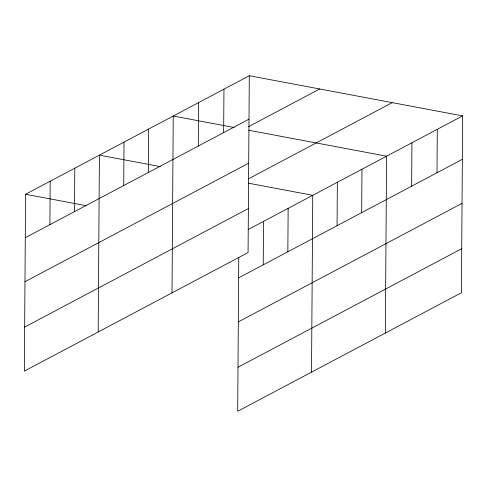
<?xml version="1.0" encoding="UTF-8"?>
<svg xmlns="http://www.w3.org/2000/svg" width="487" height="487" viewBox="0 0 487 487"><rect width="100%" height="100%" fill="white"/><g stroke="black" fill="none" stroke-linecap="round" stroke-linejoin="round"><path stroke-width="0.73" d="M249.307 75.729L25.586 194.264L24.35 371.106L248.072 252.57L249.307 75.729L462.65 115.894L461.414 292.736L237.693 411.272L238.764 257.641M49.893 224.659L50.191 181.225M74.499 211.62L74.803 168.185M98.179 331.988L99.415 155.146L160.284 166.603M123.722 185.541L124.021 142.107M148.328 172.501L148.632 129.067M172.008 292.876L173.244 116.028L234.113 127.491M198.294 146.027L198.599 102.593M223.649 132.598L223.953 89.158M263.23 264.825L263.534 221.39M287.841 251.785L288.146 208.351M311.522 372.159L312.751 195.311L248.218 183.161M337.059 225.706L337.363 182.272M361.671 212.667L361.975 169.233M385.351 333.041L386.581 156.193L248.827 130.26M411.637 186.198L411.941 142.758M436.991 172.763L437.296 129.329M25.281 237.699L249.009 119.163M248.315 126.809L319.709 88.981M24.977 281.723L248.699 163.188M248.34 178.887L392.248 102.635M24.654 327.081L248.382 208.546M248.236 229.493L462.65 115.894M238.624 277.864L462.346 159.328M238.313 321.889L462.041 203.353M237.997 367.247L461.725 248.711M25.586 194.264L86.455 205.721"/></g></svg>
